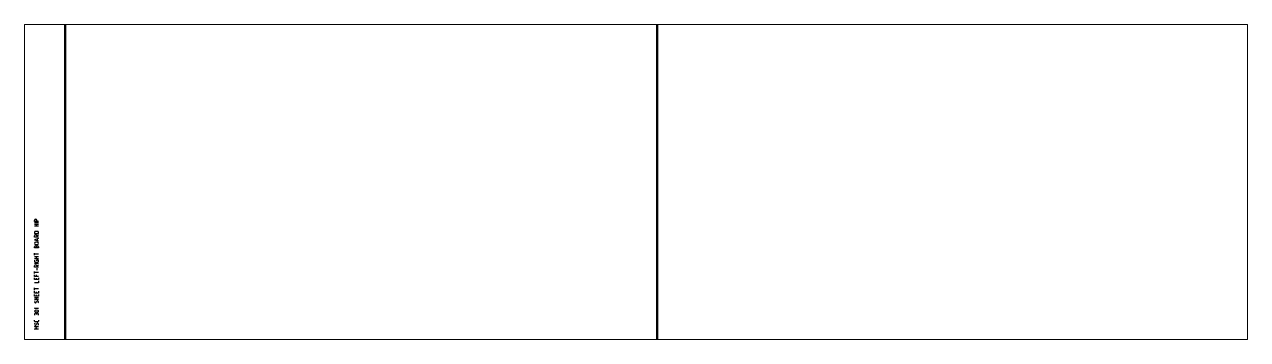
# Model space of a CAD drawing. Header units: millimetres. Extents: x 0 to 1909, y 0 to 492.
import ezdxf

# ---------------------------------------------------------------- set-up
doc = ezdxf.new("R2010")
doc.units = ezdxf.units.MM
for name, color, linetype, lineweight in [('IV_BEND', 250, 'Continuous', 50), ('IV_MARK_SURFACE', 2, 'Continuous', 25), ('IV_OUTER_PROFILE', 7, 'Continuous', 5)]:
    doc.layers.add(name, color=color, linetype=linetype, lineweight=lineweight)

msp = doc.modelspace()

# ---------------------------------------------------------------- linework, layer by layer
at = {"layer": 'IV_BEND'}
for p, q in [((63.4, 492), (63.4, 0)), ((987.4, 492), (987.4, 0))]:
    msp.add_line(p, q, dxfattribs=at)
at = {"layer": 'IV_MARK_SURFACE'}
for p, q in [((15.9, 184.4), (15.9, 186.1)), ((19.2, 184.4), (15.9, 184.4)), ((22, 182.4), (15.9, 182.4)), ((15.9, 180.3), (18.6, 180.3)), ((18.6, 177), (15.9, 177)), ((18.6, 180.3), (22, 180.3)), ((18.6, 177), (18.6, 180.3)), ((22, 177), (18.6, 177)), ((19.2, 186.1), (19.2, 184.4)), ((22, 184.4), (19.2, 184.4)), ((15.9, 167.5), (15.9, 165.4)), ((15.9, 165.4), (22, 165.4)), ((15.9, 160), (15.9, 161.7)), ((19.2, 160), (15.9, 160)), ((22, 158), (15.9, 155.9)), ((15.9, 155.9), (22, 153.9)), ((20.6, 168.8), (17.2, 168.8)), ((19.2, 162), (22, 163.4)), ((19.2, 161.7), (19.2, 160)), ((22, 160), (19.2, 160)), ((20.3, 154.6), (20.3, 157.3)), ((22, 165.4), (22, 167.5)), ((15.9, 143.1), (15.9, 144.8)), ((18.6, 143.1), (15.9, 143.1)), ((15.9, 133.2), (15.9, 134.9)), ((20.3, 151.9), (17.5, 151.9)), ((17.5, 148.5), (20.3, 148.5)), ((18.6, 144.8), (18.6, 143.1)), ((22, 143.1), (18.6, 143.1)), ((22, 144.8), (22, 143.1)), ((22, 133.2), (15.9, 133.2)), ((15.9, 131.5), (15.9, 133.2)), ((15.9, 129.5), (18.6, 129.5)), ((18.6, 126.1), (15.9, 126.1)), ((15.9, 124.1), (15.9, 122.1)), ((22, 118.7), (15.9, 118.7)), ((15.9, 113.2), (15.9, 114.9)), ((17.2, 120.7), (20.6, 120.7)), ((18.6, 129.5), (22, 129.5)), ((18.6, 126.1), (18.6, 129.5)), ((22, 126.1), (18.6, 126.1)), ((22, 124.1), (18.6, 124.1)), ((18.6, 124.1), (18.6, 123.1)), ((19.2, 115.3), (22, 116.6)), ((19.2, 114.9), (19.2, 113.2)), ((22, 122.1), (22, 124.1)), ((19.2, 113.2), (15.9, 113.2)), ((15.9, 104.8), (15.9, 106.5)), ((22, 104.8), (15.9, 104.8)), ((15.9, 103.1), (15.9, 104.8)), ((15.9, 98.3), (15.9, 101)), ((18.6, 98.3), (15.9, 98.3)), ((15.9, 93.6), (15.9, 96.3)), ((18.6, 98.3), (18.6, 101)), ((22, 98.3), (18.6, 98.3)), ((18.6, 93.6), (18.6, 95.6)), ((22, 113.2), (19.2, 113.2)), ((19.9, 108.5), (19.9, 111.2)), ((22, 96.3), (22, 93.6)), ((18.6, 93.6), (15.9, 93.6)), ((22, 88.8), (15.9, 88.8)), ((15.9, 79), (15.9, 80.7)), ((22, 79), (15.9, 79)), ((15.9, 77.3), (15.9, 79)), ((22, 93.6), (18.6, 93.6)), ((22, 91.6), (22, 88.8)), ((15.9, 72.6), (15.9, 75.3)), ((18.6, 72.6), (15.9, 72.6)), ((15.9, 67.8), (15.9, 70.5)), ((18.6, 67.8), (15.9, 67.8)), ((15.9, 65.8), (18.6, 65.8)), ((18.6, 62.4), (15.9, 62.4)), ((19.2, 59.7), (18.2, 58)), ((18.6, 72.6), (18.6, 74.6)), ((22, 72.6), (18.6, 72.6)), ((18.6, 67.8), (18.6, 69.9)), ((22, 67.8), (18.6, 67.8)), ((18.6, 65.8), (22, 65.8)), ((18.6, 62.4), (18.6, 65.8)), ((22, 62.4), (18.6, 62.4)), ((22, 75.3), (22, 72.6)), ((22, 70.5), (22, 67.8)), ((17.2, 47.8), (15.9, 49.2)), ((15.9, 49.2), (22, 49.2)), ((15.9, 39.7), (15.9, 38.3)), ((18.6, 39.4), (18.6, 39)), ((22, 38.3), (22, 39.4)), ((15.9, 28.9), (15.9, 30.2)), ((19.2, 18.4), (15.9, 20.4)), ((15.9, 20.4), (22, 20.4)), ((20.6, 27.5), (17.2, 27.5)), ((19.2, 24.8), (18.2, 23.1)), ((22, 30.2), (22, 28.9)), ((15.9, 16.3), (19.2, 18.4)), ((22, 16.3), (15.9, 16.3))]:
    msp.add_line(p, q, dxfattribs=at)
for centre, radius, start, end in [((17.5, 186.1), 1.69, 0, 180), ((17.2, 167.5), 1.36, 90, 180), ((17.5, 161.7), 1.69, 0, 180), ((20.6, 167.5), 1.36, 0, 90), ((17.5, 150.2), 1.69, 90, 270), ((17.2, 144.8), 1.36, 0, 180), ((20.3, 144.8), 1.69, 0, 180), ((20.3, 150.2), 1.69, 270, 90), ((17.2, 122.1), 1.36, 180, 270), ((17.5, 114.9), 1.69, 0, 180), ((20.6, 122.1), 1.36, 270, 0), ((18.7, 59), 2.86, 151.7153, 208.2847), ((17.1, 58.7), 1.35, 229.6263, 329.2984), ((20.5, 59), 1.46, 2.3685, 149.559), ((19.7, 58.6), 2.28, 326.4174, 10.9627), ((16.9, 44.4), 1.1, 112.4119, 247.5881), ((17.2, 39.7), 1.36, 0, 180), ((18.9, 37.3), 8.54, 73.8661, 106.1339), ((18.9, 51.6), 8.54, 253.8661, 286.1339), ((20.3, 39.4), 1.69, 0, 180), ((20.8, 44.4), 1.1, 293.0373, 66.9627), ((18.7, 24.1), 2.86, 151.7153, 208.2847), ((17.2, 28.9), 1.36, 180, 270), ((17.1, 23.8), 1.35, 229.6263, 329.2984), ((20.5, 24.1), 1.46, 2.3685, 149.559), ((20.6, 28.9), 1.36, 270, 0), ((19.7, 23.7), 2.28, 326.4174, 10.9627)]:
    msp.add_arc(centre, radius, start, end, dxfattribs=at)
at = {"layer": 'IV_OUTER_PROFILE'}
for p, q in [((0, 492), (1909.1, 492)), ((0, 0), (0, 492)), ((1909.1, 492), (1909.1, 0)), ((1909.1, 0), (0, 0))]:
    msp.add_line(p, q, dxfattribs=at)

doc.saveas('drawing.dxf')
